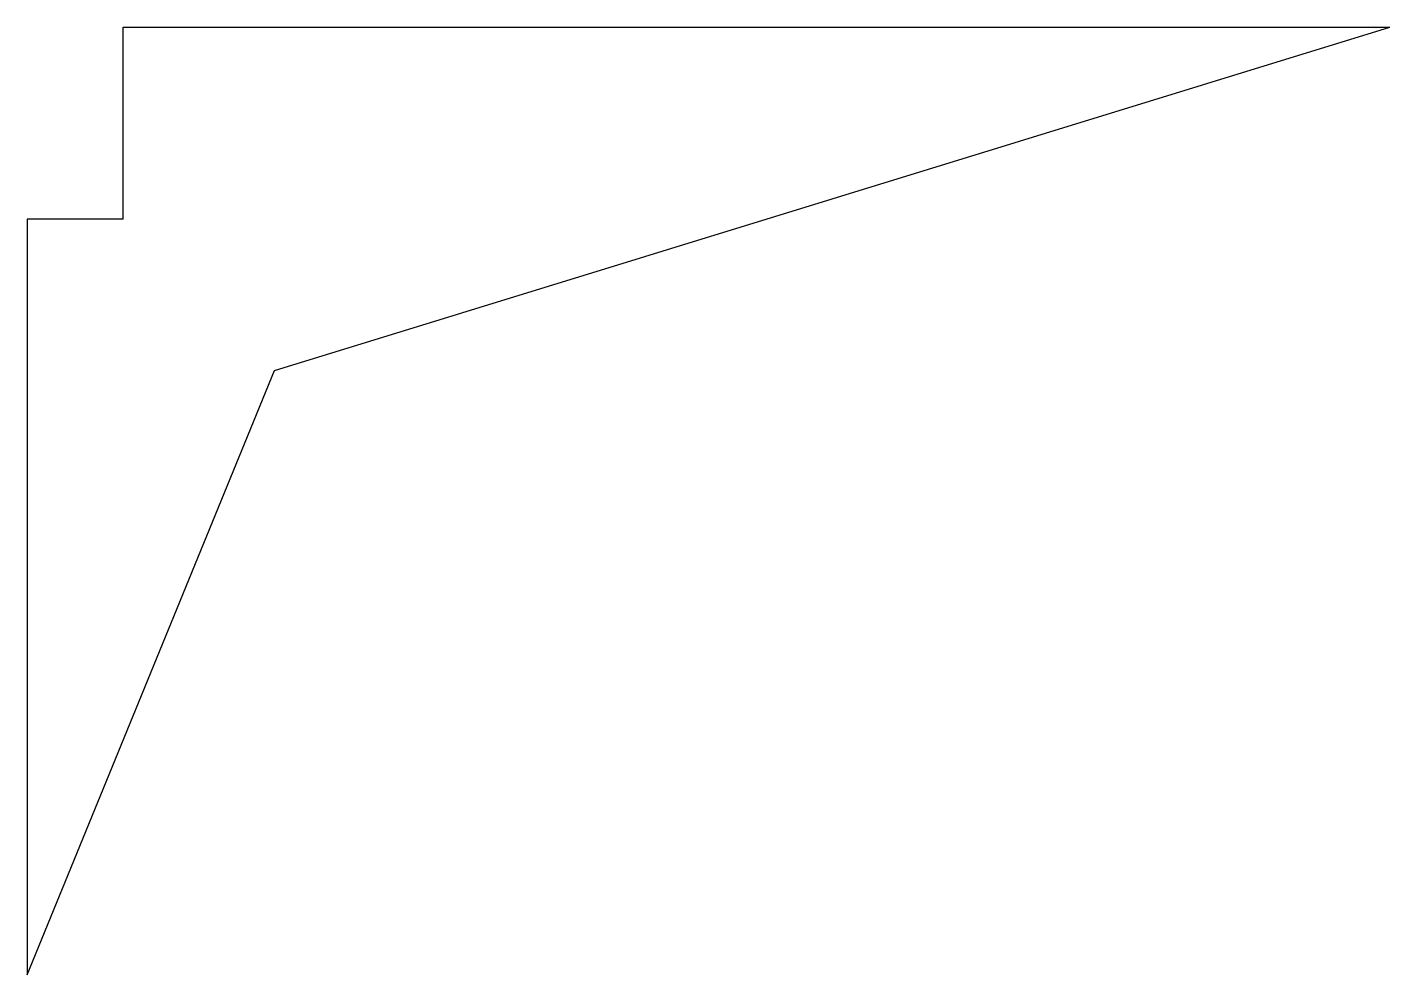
# Model space of a CAD drawing. Extents: x 11.7 to 40.1, y -19.9 to -0.2.
import ezdxf

# ---------------------------------------------------------------- set-up
doc = ezdxf.new("R2010")
doc.units = 0
doc.layers.get('0').update_dxf_attribs({"linetype": 'continuous'})

# ---------------------------------------------------------------- blocks, each defined once
blk = doc.blocks.new('BODY034')
at = {"color": 0}
for p, q in [((13.743, -4.191), (13.743, -0.191)), ((13.743, -0.191), (29.743, -0.191)), ((16.892, -7.343), (40.111, -0.191)), ((29.743, -0.191), (40.111, -0.191)), ((11.743, -4.191), (11.743, -19.925)), ((13.743, -4.191), (11.743, -4.191)), ((11.743, -19.925), (16.892, -7.343))]:
    blk.add_line(p, q, dxfattribs=at)

msp = doc.modelspace()

# ---------------------------------------------------------------- block references
at = {"color": 0}
msp.add_blockref('BODY034', (0, 0), dxfattribs=at)

doc.saveas('drawing.dxf')
